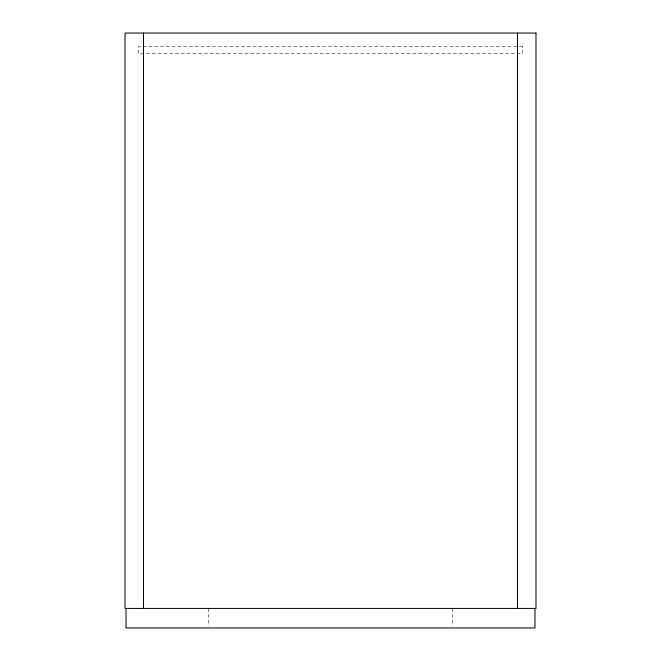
<?xml version="1.0" encoding="UTF-8"?>
<svg xmlns="http://www.w3.org/2000/svg" width="661" height="661" viewBox="0 0 661 661"><rect width="100%" height="100%" fill="white"/><g stroke="black" fill="none" stroke-linecap="round" stroke-linejoin="round"><path stroke-width="0.5" stroke-dasharray="3.31 2.48" d="M452.768 608.426L452.768 625.893M208.232 608.426L208.232 625.893M522.636 46.41L138.364 46.41L138.364 53.599L522.636 53.599L522.636 46.41"/><path stroke-width="0.99" d="M534.964 608.426L534.964 627.95L126.036 627.95L126.036 608.426M517.497 33.05L517.497 608.426M143.503 33.05L143.503 608.426M535.988 33.05L125.012 33.05L125.012 608.426L535.988 608.426L535.988 33.05"/></g></svg>
